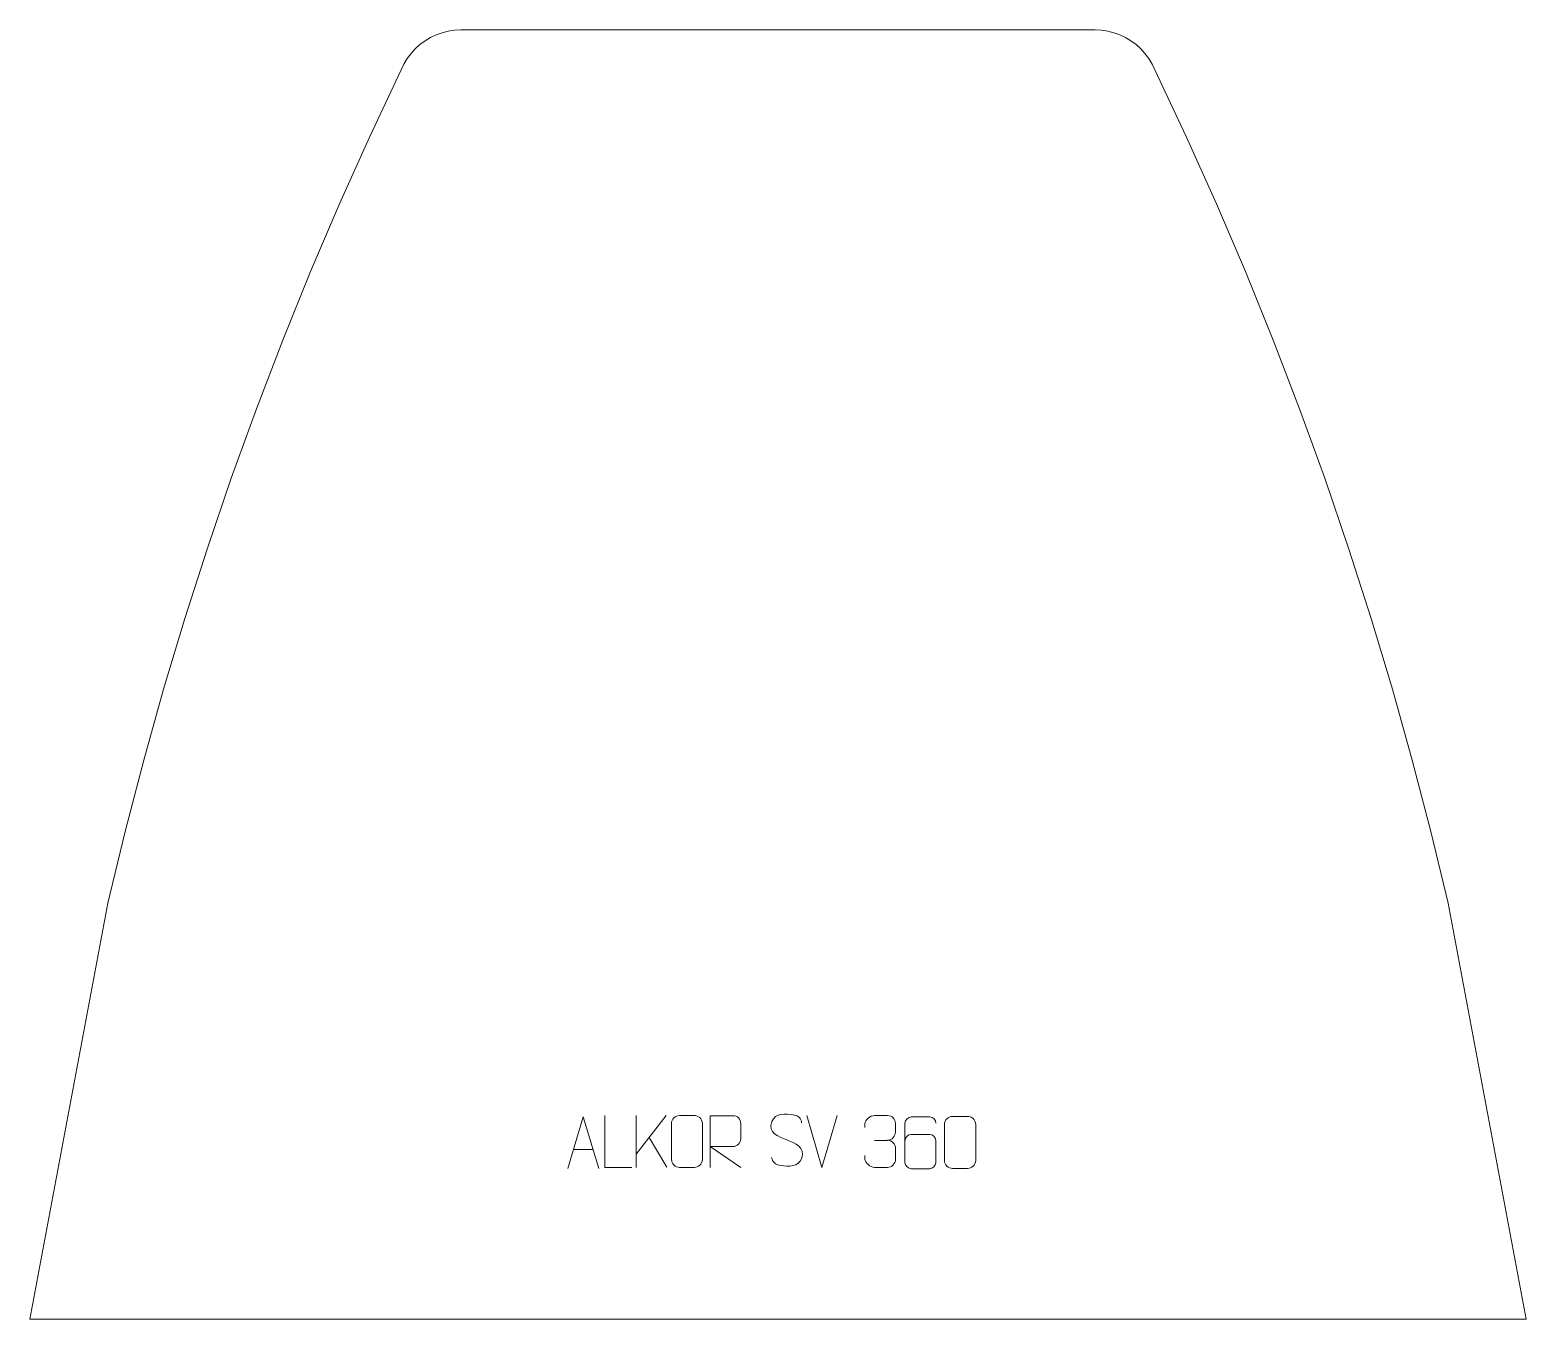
# Model space of a CAD drawing. Header units: millimetres. Extents: x -363 to 357, y 754 to 1374.
import ezdxf

# ---------------------------------------------------------------- set-up
doc = ezdxf.new("R2010")
doc.units = ezdxf.units.MM
doc.header["$MEASUREMENT"] = 0
doc.layers.add('layer 1', color=7, linetype='Continuous')

msp = doc.modelspace()

# ---------------------------------------------------------------- linework, layer by layer
at = {"layer": 'layer 1', "color": 242, "lineweight": 9}
msp.add_open_spline([(319.9633, 953.6839), (319.9633, 953.6839), (357.464, 753.6854), (357.464, 753.6854), (357.464, 753.6854), (357.464, 753.6854), (-362.536, 753.6854), (-362.536, 753.6854), (-362.536, 753.6854), (-362.536, 753.6854), (-325.0353, 953.6839), (-325.0353, 953.6839), (-325.0353, 953.6839), (-325.0353, 953.6839), (-316.7356, 988.1908), (-316.7356, 988.1908), (-316.7356, 988.1908), (-316.7356, 988.1908), (-307.7934, 1022.5347), (-307.7934, 1022.5347), (-307.7934, 1022.5347), (-307.7934, 1022.5347), (-298.2127, 1056.7051), (-298.2127, 1056.7051), (-298.2127, 1056.7051), (-298.2127, 1056.7051), (-287.9954, 1090.6923), (-287.9954, 1090.6923), (-287.9954, 1090.6923), (-287.9954, 1090.6923), (-277.1465, 1124.4825), (-277.1465, 1124.4825), (-277.1465, 1124.4825), (-277.1465, 1124.4825), (-265.6694, 1158.0652), (-265.6694, 1158.0652), (-265.6694, 1158.0652), (-265.6694, 1158.0652), (-253.5686, 1191.4267), (-253.5686, 1191.4267), (-253.5686, 1191.4267), (-253.5686, 1191.4267), (-240.8454, 1224.5583), (-240.8454, 1224.5583), (-240.8454, 1224.5583), (-240.8454, 1224.5583), (-227.5091, 1257.4459), (-227.5091, 1257.4459), (-227.5091, 1257.4459), (-227.5091, 1257.4459), (-213.5602, 1290.0784), (-213.5602, 1290.0784), (-213.5602, 1290.0784), (-213.5602, 1290.0784), (-199.0041, 1322.4448), (-199.0041, 1322.4448), (-199.0041, 1322.4448), (-199.0041, 1322.4448), (-183.8473, 1354.5353), (-183.8473, 1354.5353), (-183.8473, 1354.5353), (-183.8473, 1354.5353), (-182.5387, 1357.2892), (-182.5387, 1357.2892), (-182.5387, 1357.2892), (-182.5387, 1357.2892), (-180.9667, 1359.9001), (-180.9667, 1359.9001), (-180.9667, 1359.9001), (-180.9667, 1359.9001), (-179.1481, 1362.3456), (-179.1481, 1362.3456), (-179.1481, 1362.3456), (-179.1481, 1362.3456), (-177.097, 1364.6011), (-177.097, 1364.6011), (-177.097, 1364.6011), (-177.097, 1364.6011), (-174.8351, 1366.6458), (-174.8351, 1366.6458), (-174.8351, 1366.6458), (-174.8351, 1366.6458), (-172.3844, 1368.458), (-172.3844, 1368.458), (-172.3844, 1368.458), (-172.3844, 1368.458), (-169.7685, 1370.0235), (-169.7685, 1370.0235), (-169.7685, 1370.0235), (-169.7685, 1370.0235), (-167.0127, 1371.3238), (-167.0127, 1371.3238), (-167.0127, 1371.3238), (-167.0127, 1371.3238), (-164.1418, 1372.3484), (-164.1418, 1372.3484), (-164.1418, 1372.3484), (-164.1418, 1372.3484), (-161.1849, 1373.0891), (-161.1849, 1373.0891), (-161.1849, 1373.0891), (-161.1849, 1373.0891), (-158.1694, 1373.5356), (-158.1694, 1373.5356), (-158.1694, 1373.5356), (-158.1694, 1373.5356), (-155.125, 1373.6851), (-155.125, 1373.6851), (-155.125, 1373.6851), (-155.125, 1373.6851), (150.053, 1373.6851), (150.053, 1373.6851), (150.053, 1373.6851), (150.053, 1373.6851), (153.0975, 1373.5356), (153.0975, 1373.5356), (153.0975, 1373.5356), (153.0975, 1373.5356), (156.1134, 1373.0891), (156.1134, 1373.0891), (156.1134, 1373.0891), (156.1134, 1373.0891), (159.0703, 1372.3484), (159.0703, 1372.3484), (159.0703, 1372.3484), (159.0703, 1372.3484), (161.9412, 1371.3238), (161.9412, 1371.3238), (161.9412, 1371.3238), (161.9412, 1371.3238), (164.6966, 1370.0235), (164.6966, 1370.0235), (164.6966, 1370.0235), (164.6966, 1370.0235), (167.3129, 1368.458), (167.3129, 1368.458), (167.3129, 1368.458), (167.3129, 1368.458), (169.7631, 1366.6458), (169.7631, 1366.6458), (169.7631, 1366.6458), (169.7631, 1366.6458), (172.025, 1364.6011), (172.025, 1364.6011), (172.025, 1364.6011), (172.025, 1364.6011), (174.0761, 1362.3456), (174.0761, 1362.3456), (174.0761, 1362.3456), (174.0761, 1362.3456), (175.8948, 1359.9001), (175.8948, 1359.9001), (175.8948, 1359.9001), (175.8948, 1359.9001), (177.4667, 1357.2892), (177.4667, 1357.2892), (177.4667, 1357.2892), (177.4667, 1357.2892), (178.7752, 1354.5353), (178.7752, 1354.5353), (178.7752, 1354.5353), (178.7752, 1354.5353), (193.9321, 1322.4448), (193.9321, 1322.4448), (193.9321, 1322.4448), (193.9321, 1322.4448), (208.4868, 1290.0784), (208.4868, 1290.0784), (208.4868, 1290.0784), (208.4868, 1290.0784), (222.4371, 1257.4459), (222.4371, 1257.4459), (222.4371, 1257.4459), (222.4371, 1257.4459), (235.7739, 1224.5583), (235.7739, 1224.5583), (235.7739, 1224.5583), (235.7739, 1224.5583), (248.4966, 1191.4267), (248.4966, 1191.4267), (248.4966, 1191.4267), (248.4966, 1191.4267), (260.5975, 1158.0652), (260.5975, 1158.0652), (260.5975, 1158.0652), (260.5975, 1158.0652), (272.0746, 1124.4825), (272.0746, 1124.4825), (272.0746, 1124.4825), (272.0746, 1124.4825), (282.9234, 1090.6923), (282.9234, 1090.6923), (282.9234, 1090.6923), (282.9234, 1090.6923), (293.1407, 1056.7051), (293.1407, 1056.7051), (293.1407, 1056.7051), (293.1407, 1056.7051), (302.7214, 1022.5347), (302.7214, 1022.5347), (302.7214, 1022.5347), (302.7214, 1022.5347), (311.6637, 988.1908), (311.6637, 988.1908), (311.6637, 988.1908), (311.6637, 988.1908), (319.9633, 953.6839), (319.9633, 953.6839)], degree=3, knots=[0, 0, 0, 0, 0.01886792, 0.01886792, 0.01886792, 0.01886792, 0.03773585, 0.03773585, 0.03773585, 0.03773585, 0.05660377, 0.05660377, 0.05660377, 0.05660377, 0.0754717, 0.0754717, 0.0754717, 0.0754717, 0.09433962, 0.09433962, 0.09433962, 0.09433962, 0.11320755, 0.11320755, 0.11320755, 0.11320755, 0.13207547, 0.13207547, 0.13207547, 0.13207547, 0.1509434, 0.1509434, 0.1509434, 0.1509434, 0.16981132, 0.16981132, 0.16981132, 0.16981132, 0.18867925, 0.18867925, 0.18867925, 0.18867925, 0.20754717, 0.20754717, 0.20754717, 0.20754717, 0.22641509, 0.22641509, 0.22641509, 0.22641509, 0.24528302, 0.24528302, 0.24528302, 0.24528302, 0.26415094, 0.26415094, 0.26415094, 0.26415094, 0.28301887, 0.28301887, 0.28301887, 0.28301887, 0.30188679, 0.30188679, 0.30188679, 0.30188679, 0.32075472, 0.32075472, 0.32075472, 0.32075472, 0.33962264, 0.33962264, 0.33962264, 0.33962264, 0.35849057, 0.35849057, 0.35849057, 0.35849057, 0.37735849, 0.37735849, 0.37735849, 0.37735849, 0.39622642, 0.39622642, 0.39622642, 0.39622642, 0.41509434, 0.41509434, 0.41509434, 0.41509434, 0.43396226, 0.43396226, 0.43396226, 0.43396226, 0.45283019, 0.45283019, 0.45283019, 0.45283019, 0.47169811, 0.47169811, 0.47169811, 0.47169811, 0.49056604, 0.49056604, 0.49056604, 0.49056604, 0.50943396, 0.50943396, 0.50943396, 0.50943396, 0.52830189, 0.52830189, 0.52830189, 0.52830189, 0.54716981, 0.54716981, 0.54716981, 0.54716981, 0.56603774, 0.56603774, 0.56603774, 0.56603774, 0.58490566, 0.58490566, 0.58490566, 0.58490566, 0.60377358, 0.60377358, 0.60377358, 0.60377358, 0.62264151, 0.62264151, 0.62264151, 0.62264151, 0.64150943, 0.64150943, 0.64150943, 0.64150943, 0.66037736, 0.66037736, 0.66037736, 0.66037736, 0.67924528, 0.67924528, 0.67924528, 0.67924528, 0.69811321, 0.69811321, 0.69811321, 0.69811321, 0.71698113, 0.71698113, 0.71698113, 0.71698113, 0.73584906, 0.73584906, 0.73584906, 0.73584906, 0.75471698, 0.75471698, 0.75471698, 0.75471698, 0.77358491, 0.77358491, 0.77358491, 0.77358491, 0.79245283, 0.79245283, 0.79245283, 0.79245283, 0.81132075, 0.81132075, 0.81132075, 0.81132075, 0.83018868, 0.83018868, 0.83018868, 0.83018868, 0.8490566, 0.8490566, 0.8490566, 0.8490566, 0.86792453, 0.86792453, 0.86792453, 0.86792453, 0.88679245, 0.88679245, 0.88679245, 0.88679245, 0.90566038, 0.90566038, 0.90566038, 0.90566038, 0.9245283, 0.9245283, 0.9245283, 0.9245283, 0.94339623, 0.94339623, 0.94339623, 0.94339623, 0.96226415, 0.96226415, 0.96226415, 0.96226415, 1, 1, 1, 1], dxfattribs=at)
at = {"layer": 'layer 1', "color": 250, "lineweight": 9}
for points, knots in [([(-103.7112, 826.0511), (-103.7112, 826.0511), (-96.3402, 851.0046), (-96.3402, 851.0046), (-96.3402, 851.0046), (-96.3402, 851.0046), (-88.7703, 826.0511), (-88.7703, 826.0511)], [0, 0, 0, 0, 0.33333333, 0.33333333, 0.33333333, 0.33333333, 1, 1, 1, 1]), ([(-72.8946, 826.6188), (-72.8946, 826.6188), (-85.8437, 826.6188), (-85.8437, 826.6188), (-85.8437, 826.6188), (-85.8437, 826.6188), (-85.8437, 851.5724), (-85.8437, 851.5724)], [0, 0, 0, 0, 0.33333333, 0.33333333, 0.33333333, 0.33333333, 1, 1, 1, 1]), ([(-49.8887, 851.5721), (-47.563, 851.5721), (-45.2369, 851.5721), (-42.9108, 851.5721), (-42.9108, 851.5721), (-40.9642, 851.6077), (-38.9728, 850.1161), (-38.9461, 847.6785), (-38.9461, 847.6785), (-38.9465, 841.9316), (-38.9465, 836.1843), (-38.9461, 830.4366), (-38.9461, 830.4366), (-39.0859, 828.1132), (-40.7631, 826.6336), (-42.9108, 826.6228), (-42.9108, 826.6228), (-45.2427, 826.6232), (-47.5746, 826.6232), (-49.9061, 826.6228), (-49.9061, 826.6228), (-51.8311, 826.5174), (-53.8032, 828.4019), (-53.792, 830.4192), (-53.792, 830.4192), (-53.7917, 836.1893), (-53.7917, 841.959), (-53.792, 847.7283), (-53.792, 847.7283), (-53.7878, 849.8664), (-52.0411, 851.5856), (-49.8887, 851.5721)], [0, 0, 0, 0, 0.11111111, 0.11111111, 0.11111111, 0.11111111, 0.22222222, 0.22222222, 0.22222222, 0.22222222, 0.33333333, 0.33333333, 0.33333333, 0.33333333, 0.44444444, 0.44444444, 0.44444444, 0.44444444, 0.55555556, 0.55555556, 0.55555556, 0.55555556, 0.66666667, 0.66666667, 0.66666667, 0.66666667, 0.77777778, 0.77777778, 0.77777778, 0.77777778, 1, 1, 1, 1]), ([(-35.1142, 826.5423), (-35.1142, 826.5423), (-35.1142, 851.4958), (-35.1142, 851.4958), (-35.1142, 851.4958), (-31.5194, 851.4958), (-27.9239, 851.4958), (-24.3287, 851.4958), (-24.3287, 851.4958), (-22.0034, 851.4581), (-20.4461, 849.9681), (-20.4502, 847.6017), (-20.4502, 847.6017), (-20.4506, 845.5662), (-20.4506, 842.5068), (-20.4502, 840.4708), (-20.4502, 840.4708), (-20.4567, 838.5953), (-22.269, 836.6535), (-24.2785, 836.6344), (-24.2785, 836.6344), (-24.2785, 836.6344), (-35.1142, 836.6344), (-35.1142, 836.6344), (-35.1142, 836.6344), (-35.1142, 836.6344), (-20.4595, 826.5423), (-20.4595, 826.5423)], [0, 0, 0, 0, 0.125, 0.125, 0.125, 0.125, 0.25, 0.25, 0.25, 0.25, 0.375, 0.375, 0.375, 0.375, 0.5, 0.5, 0.5, 0.5, 0.625, 0.625, 0.625, 0.625, 0.75, 0.75, 0.75, 0.75, 1, 1, 1, 1]), ([(1.6466, 839.9249), (-2.6017, 841.3953), (-7.5098, 843.1911), (-5.5047, 848.7114), (-5.5047, 848.7114), (-4.0012, 852.8513), (1.2124, 852.4628), (4.816, 851.8617), (4.816, 851.8617), (7.6766, 851.3845), (8.5413, 850.1713), (8.8519, 848.0872)], [0, 0, 0, 0, 0.25, 0.25, 0.25, 0.25, 0.5, 0.5, 0.5, 0.5, 1, 1, 1, 1]), ([(39.2663, 845.8881), (39.2663, 845.8881), (39.2663, 847.7453), (39.2663, 847.7453), (39.2663, 847.7453), (39.252, 849.4872), (41.9165, 851.6053), (43.9756, 851.5826), (43.9756, 851.5826), (46.0397, 851.5826), (48.1037, 851.5826), (50.1674, 851.5826), (50.1674, 851.5826), (52.3619, 851.5914), (53.9602, 849.7446), (54.0046, 847.8325), (54.0046, 847.8325), (54.0042, 846.3974), (54.0042, 844.9623), (54.0046, 843.5268), (54.0046, 843.5268), (53.956, 841.8733), (52.3534, 839.6433), (50.1551, 839.6533), (50.1551, 839.6533), (52.3588, 839.6421), (53.9668, 837.8389), (54.0208, 835.7794), (54.0208, 835.7794), (54.0204, 833.9947), (54.0204, 832.21), (54.0208, 830.4249), (54.0208, 830.4249), (54.0309, 828.3635), (51.976, 826.6004), (50.1551, 826.6085), (50.1551, 826.6085), (48.0898, 826.6088), (46.0246, 826.6088), (43.959, 826.6085), (43.959, 826.6085), (41.7904, 826.62), (39.2594, 829.0202), (39.2408, 830.482), (39.2408, 830.482), (39.2408, 830.482), (39.2408, 832.3906), (39.2408, 832.3906)], [0, 0, 0, 0, 0.07692308, 0.07692308, 0.07692308, 0.07692308, 0.15384615, 0.15384615, 0.15384615, 0.15384615, 0.23076923, 0.23076923, 0.23076923, 0.23076923, 0.30769231, 0.30769231, 0.30769231, 0.30769231, 0.38461538, 0.38461538, 0.38461538, 0.38461538, 0.46153846, 0.46153846, 0.46153846, 0.46153846, 0.53846154, 0.53846154, 0.53846154, 0.53846154, 0.61538462, 0.61538462, 0.61538462, 0.61538462, 0.69230769, 0.69230769, 0.69230769, 0.69230769, 0.76923077, 0.76923077, 0.76923077, 0.76923077, 0.84615385, 0.84615385, 0.84615385, 0.84615385, 1, 1, 1, 1]), ([(73.4345, 847.9504), (73.4104, 849.2899), (72.0542, 850.9431), (70.4823, 850.9088), (70.4823, 850.9088), (67.4975, 850.9085), (64.5123, 850.9085), (61.5269, 850.9088), (61.5269, 850.9088), (60.3078, 850.9237), (58.5796, 849.4861), (58.5746, 847.9504), (58.5746, 847.9504), (58.5749, 841.5899), (58.5749, 835.2291), (58.5746, 828.8684), (58.5746, 828.8684), (58.5793, 827.7055), (60.3078, 825.9344), (61.5269, 825.91), (61.5269, 825.91), (64.5123, 825.9103), (67.4975, 825.9103), (70.4823, 825.91), (70.4823, 825.91), (71.7604, 825.9538), (73.4301, 827.5683), (73.4345, 828.8684), (73.4345, 828.8684), (73.4345, 832.4517), (73.4345, 836.0348), (73.4345, 839.6175), (73.4345, 839.6175), (73.396, 841.0957), (71.8133, 842.5286), (70.4823, 842.5266), (70.4823, 842.5266), (67.4975, 842.5269), (64.5123, 842.5269), (61.5269, 842.5266), (61.5269, 842.5266), (60.1974, 842.5316), (58.5544, 841.0243), (58.5961, 839.5958)], [0, 0, 0, 0, 0.08333333, 0.08333333, 0.08333333, 0.08333333, 0.16666667, 0.16666667, 0.16666667, 0.16666667, 0.25, 0.25, 0.25, 0.25, 0.33333333, 0.33333333, 0.33333333, 0.33333333, 0.41666667, 0.41666667, 0.41666667, 0.41666667, 0.5, 0.5, 0.5, 0.5, 0.58333333, 0.58333333, 0.58333333, 0.58333333, 0.66666667, 0.66666667, 0.66666667, 0.66666667, 0.75, 0.75, 0.75, 0.75, 0.83333333, 0.83333333, 0.83333333, 0.83333333, 1, 1, 1, 1]), ([(81.4935, 851.1422), (83.8596, 851.1422), (86.2261, 851.1422), (88.5926, 851.1422), (88.5926, 851.1422), (90.5731, 851.1778), (92.5991, 849.6835), (92.6262, 847.2414), (92.6262, 847.2414), (92.6258, 841.484), (92.6258, 835.7262), (92.6262, 829.968), (92.6262, 829.968), (92.4841, 827.6404), (90.7777, 826.1581), (88.5926, 826.1473), (88.5926, 826.1473), (86.2202, 826.1477), (83.8478, 826.1477), (81.4758, 826.1473), (81.4758, 826.1473), (79.5173, 826.0417), (77.5109, 827.9296), (77.5223, 829.9506), (77.5223, 829.9506), (77.5227, 835.7312), (77.5227, 841.5115), (77.5223, 847.2913), (77.5223, 847.2913), (77.5266, 849.4333), (79.3037, 851.1558), (81.4935, 851.1422)], [0, 0, 0, 0, 0.11111111, 0.11111111, 0.11111111, 0.11111111, 0.22222222, 0.22222222, 0.22222222, 0.22222222, 0.33333333, 0.33333333, 0.33333333, 0.33333333, 0.44444444, 0.44444444, 0.44444444, 0.44444444, 0.55555556, 0.55555556, 0.55555556, 0.55555556, 0.66666667, 0.66666667, 0.66666667, 0.66666667, 0.77777778, 0.77777778, 0.77777778, 0.77777778, 1, 1, 1, 1]), ([(1.6466, 839.9248), (5.6652, 838.2781), (10.6947, 836.3898), (8.8607, 831.0295), (8.8607, 831.0295), (7.4009, 826.7631), (2.4901, 827.0198), (-1.236, 827.5745), (-1.236, 827.5745), (-3.986, 827.9843), (-5.2069, 829.1978), (-5.5849, 831.31)], [0, 0, 0, 0, 0.25, 0.25, 0.25, 0.25, 0.5, 0.5, 0.5, 0.5, 1, 1, 1, 1])]:
    msp.add_open_spline(points, degree=3, knots=knots, dxfattribs=at)
for points in [[(-70.72, 851.5724), (-70.72, 851.5724), (-70.72, 826.6188), (-70.72, 826.6188)], [(-56.3438, 851.5724), (-56.3438, 851.5724), (-70.72, 832.9327), (-70.72, 832.9327)], [(18.6308, 826.6188), (18.6308, 826.6188), (11.309, 851.5724), (11.309, 851.5724)], [(25.9527, 851.5724), (25.9527, 851.5724), (18.6309, 826.6188), (18.6309, 826.6188)], [(-100.9886, 835.3005), (-100.9886, 835.3005), (-91.4929, 835.3005), (-91.4929, 835.3005)], [(-56.0185, 826.7146), (-56.0185, 826.7146), (-64.489, 841.0282), (-64.489, 841.0282)], [(43.976, 839.6429), (43.976, 839.6429), (50.1724, 839.6429), (50.1724, 839.6429)]]:
    msp.add_open_spline(points, degree=3, dxfattribs=at)

doc.saveas('drawing.dxf')
